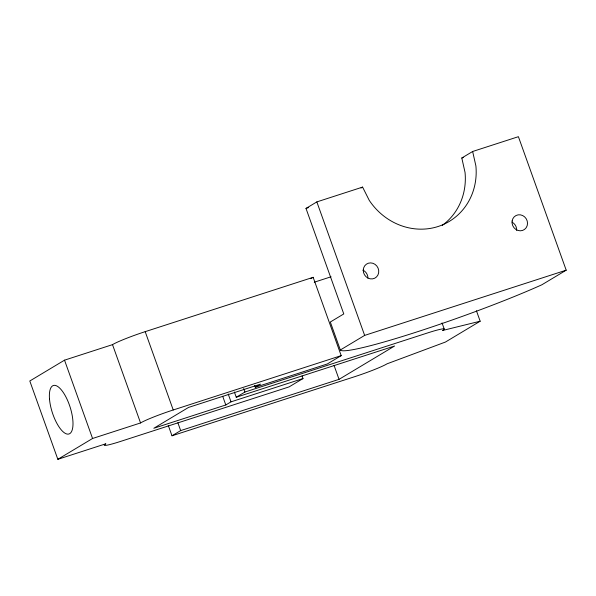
<?xml version="1.0" encoding="UTF-8"?>
<svg xmlns="http://www.w3.org/2000/svg" width="596" height="596" viewBox="0 0 596 596"><rect width="100%" height="100%" fill="white"/><g stroke="black" fill="none" stroke-linecap="round" stroke-linejoin="round"><path stroke-width="0.89" d="M305.994 208.414L316.841 201.902L362.591 187.099L369.282 200.405A62.312 57.797 59 0 0 438.105 226.502A62.312 57.797 59 0 0 475.891 165.904L472.65 151.488L518.401 136.685L566.2 270.182L541.891 284.769A123.275 9.67 -19.7 0 1 416.805 331.957A123.275 9.67 -19.7 0 1 340.338 349.986L330.318 322.011L343.78 313.936L305.994 208.414L308.631 207.557M254.701 385.523L255.326 387.258L327.308 363.97L341.195 355.633L313.153 277.311L145.193 331.659A26.641 2.093 -19.7 0 0 112.517 344.637L64.524 360.163L29.8 381L57.842 459.315L105.835 443.789A26.641 2.093 -19.7 0 0 121.144 441.234L289.105 386.886L302.999 378.557L302.068 375.942M361.042 188.023L362.591 187.099M442.277 225.385A62.312 57.797 59 0 0 465.044 172.423L461.803 158L472.65 151.488M310.844 278.704L313.153 277.311M57.842 459.315L92.566 438.485L140.559 422.951A26.641 2.093 -19.7 0 1 173.235 409.981L341.195 355.633M168.258 425.358L171.998 435.795L180.677 430.588L339.042 379.347L394.604 346.008L236.24 397.249L234.37 392.026M236.24 397.249L244.919 392.041L427.28 333.037A26.641 2.093 -19.7 0 1 442.597 330.482L480.167 321.207L476.428 310.762M255.326 387.258L260.534 384.137L188.545 407.426L153.82 428.263L225.802 404.967L231.017 401.846L302.999 378.557M340.338 349.986L364.648 335.399L566.2 270.182M480.167 321.207L445.443 342.044L387.035 363.821A26.641 2.093 -19.7 0 1 354.359 376.791L171.998 435.795M461.803 158L463.561 157.426M314.256 282.213L331.078 276.775M442.046 322.935L444.221 329.029M316.841 201.902L364.648 335.399M334.058 365.423L339.042 379.347M243.675 388.562L244.919 392.041M228.208 394.016L231.017 401.846M222.688 396.265L225.802 404.967M145.193 331.659L173.235 409.981M177.876 422.758L180.677 430.588M112.517 344.637L140.559 422.951M64.524 360.163L92.566 438.485M362.986 270.159A8.18 7.592 59 0 1 367.903 278.153M512.106 222.204A8.18 7.592 59 0 1 516.65 230.414M512.128 220.967A8.18 7.592 59 0 0 522.528 230.458A8.18 7.592 59 0 0 524.674 216.907A8.18 7.592 59 0 0 512.128 220.967M363.262 270.189A8.18 7.592 59 0 0 374.72 278.205A8.18 7.592 59 0 0 375.048 264.356A8.18 7.592 59 0 0 363.262 270.189M49.505 399.111A25.464 9.305 72.1 0 0 68.622 434.074A25.464 9.305 72.1 0 0 65.433 396.035A25.464 9.305 72.1 0 0 49.505 399.111"/></g></svg>
